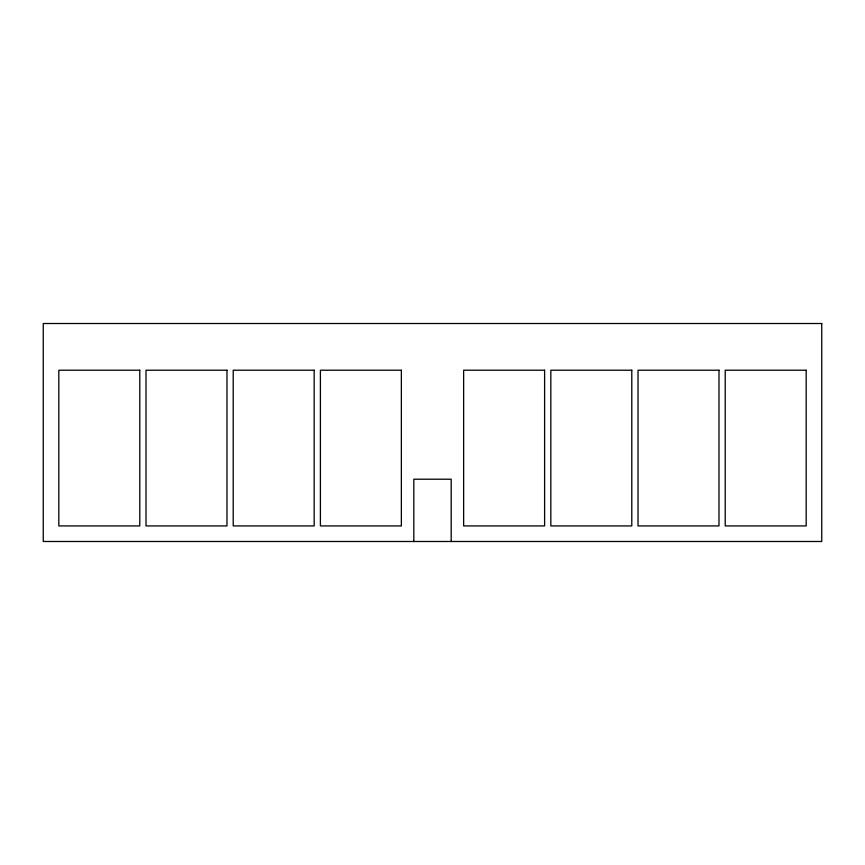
<?xml version="1.0" encoding="UTF-8"?>
<svg xmlns="http://www.w3.org/2000/svg" width="865" height="865" viewBox="0 0 865 865"><rect width="100%" height="100%" fill="white"/><g stroke="black" fill="none" stroke-linecap="round" stroke-linejoin="round"><path stroke-width="1.3" d="M451.184 541.49L451.184 479.21L413.816 479.21L413.816 541.49M821.75 323.51L43.25 323.51L43.25 541.49L821.75 541.49L821.75 323.51M139.784 370.22L58.82 370.22L58.82 525.92L139.784 525.92L139.784 370.22M226.976 370.22L146.012 370.22L146.012 525.92L226.976 525.92L226.976 370.22M314.168 370.22L233.204 370.22L233.204 525.92L314.168 525.92L314.168 370.22M401.36 370.22L320.396 370.22L320.396 525.92L401.36 525.92L401.36 370.22M544.604 370.22L463.64 370.22L463.64 525.92L544.604 525.92L544.604 370.22M631.796 370.22L550.832 370.22L550.832 525.92L631.796 525.92L631.796 370.22M718.988 370.22L638.024 370.22L638.024 525.92L718.988 525.92L718.988 370.22M806.18 370.22L725.216 370.22L725.216 525.92L806.18 525.92L806.18 370.22"/></g></svg>
